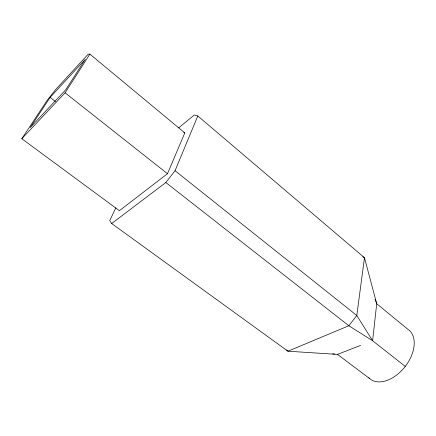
<?xml version="1.0" encoding="UTF-8"?>
<svg xmlns="http://www.w3.org/2000/svg" width="436" height="436" viewBox="0 0 436 436"><rect width="100%" height="100%" fill="white"/><g stroke="black" fill="none" stroke-linecap="round" stroke-linejoin="round"><path stroke-width="0.65" d="M115.818 207.825L109.725 220.665L111.681 223.532L165.833 182.526L175.043 170.721L197.813 115.971L194.325 114.979L178.673 127.89M167.479 173.708L184.81 132.904L89.881 54.119L88.186 54.222L55.65 89.533L47.197 100.313L21.8 138.724L119.388 210.686L167.479 173.708L65.084 92.819L89.881 54.119M50.135 97.381L30.198 127.606L65.743 89.756L85.282 59.356L50.135 97.381L55.514 101.566M21.8 138.724L65.084 92.819M111.681 223.532L287.934 351.214L337.48 354.397L360.561 345.421M332.657 353.809L334.679 354.097M183.72 132.473L184.81 132.904M362.79 256.815L364.48 257.731L376.72 303.739L372.6 340.739L405.262 366.404M337.48 354.397L369.777 378.671M165.833 182.526L348.844 325.752L372.6 340.739L356.795 315.484L175.043 170.721M197.813 115.971L364.48 257.731L356.795 315.484L348.844 325.752L287.934 351.214L286.605 349.874M375.091 299.281L376.72 303.739L407.938 329.344A31.207 19.762 -51.9 0 1 404.624 367.21A31.207 19.762 -51.9 0 1 368.845 377.778"/></g></svg>
